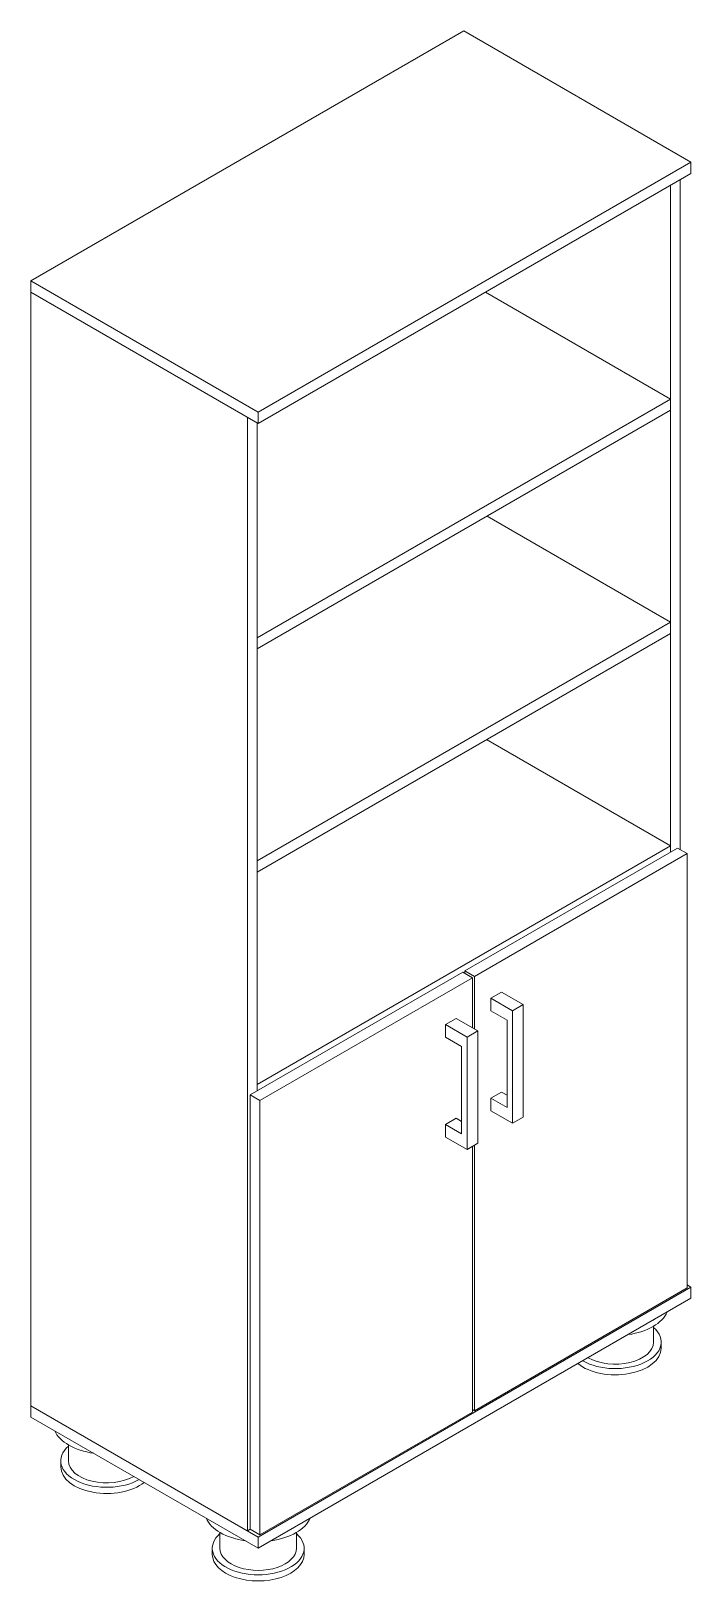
# Model space of a CAD drawing. Header units: millimetres. Extents: x -2947 to 26547, y -4851 to -1228.
# Drawn here: x 11301 to 12164, y -4782 to -2757 of the extents above; entities that cross this region are included whole.
import ezdxf

# ---------------------------------------------------------------- set-up
doc = ezdxf.new("R2010")
doc.units = ezdxf.units.MM

msp = doc.modelspace()

# ---------------------------------------------------------------- linework, layer by layer
at = {"color": 0, "linetype": 'Continuous', "lineweight": 0, "extrusion": (1.11022e-16, 0.816497, 0.57735)}
for p, q in [((11866.9, -2757.1, -1134), (11301.2, -3083.7, -1134)), ((12163.9, -2928.6, -1134), (11866.9, -2757.1, -1134)), ((11598.2, -3255.2, -1134), (12163.9, -2928.6, -1134)), ((12163.9, -2928.6, -1134), (12163.9, -2943.3, -1134)), ((12163.9, -2943.3, -1134), (11598.2, -3269.9, -1134)), ((12149.8, -2951.4, -1134), (12149.8, -3826.7, -1134)), ((12137, -3830, -1134), (12137, -2958.8, -1134)), ((11301.2, -3083.7, -1134), (11598.2, -3255.2, -1134)), ((11301.2, -3083.7, -1134), (11301.2, -3098.4, -1134)), ((11301.2, -4553.4, -1134), (11301.2, -3098.4, -1134)), ((11301.2, -3098.4, -1134), (11584.1, -3261.7, -1134)), ((11598.2, -3269.9, -1134), (11301.2, -3098.4, -1134)), ((11895.2, -3098.4, -1134), (12137, -3238, -1134)), ((12137, -3238, -1134), (11596.8, -3549.9, -1134)), ((12137, -3238, -1134), (12137, -3252.7, -1134)), ((11596.8, -3564.6, -1134), (12137, -3252.7, -1134)), ((11598.2, -3255.2, -1134), (11598.2, -3269.9, -1134)), ((11584.1, -3261.7, -1134), (11584.1, -4716.7, -1134)), ((11596.8, -4141.9, -1134), (11596.8, -3269.1, -1134)), ((11897.3, -3391.1, -1134), (12137, -3529.5, -1134)), ((12137, -3529.5, -1134), (11596.8, -3841.4, -1134)), ((12137, -3529.5, -1134), (12137, -3544.2, -1134)), ((11596.8, -3856.1, -1134), (12137, -3544.2, -1134)), ((11596.8, -3549.9, -1134), (11596.8, -3564.6, -1134)), ((11896.6, -3683, -1134), (12137, -3821.8, -1134)), ((12137, -3821.8, -1134), (11596.8, -4133.7, -1134)), ((11868.3, -3985.1, -1134), (12146.2, -3824.7, -1134)), ((12137, -3821.8, -1134), (12137, -3830, -1134)), ((12146.2, -3824.7, -1134), (12159, -3832, -1134)), ((11596.8, -3841.4, -1134), (11596.8, -3856.1, -1134)), ((12159, -3832, -1134), (11881.1, -3992.5, -1134)), ((12159, -3832, -1134), (12159, -4399.5, -1134)), ((11587.6, -4147.2, -1134), (11865.5, -3986.8, -1134)), ((11865.5, -3986.8, -1134), (11878.2, -3994.1, -1134)), ((11881.1, -3992.5, -1134), (11868.3, -3985.1, -1134)), ((11868.3, -3985.1, -1134), (11868.3, -3988.4, -1134)), ((11878.2, -3994.1, -1134), (11600.4, -4154.5, -1134)), ((11878.2, -3994.1, -1134), (11878.2, -4059.4, -1134)), ((11881.1, -3992.5, -1134), (11881.1, -4061.1, -1134)), ((11902.3, -4021, -1134), (11916.4, -4012.9, -1134)), ((11902.3, -4021, -1134), (11902.3, -4037.4, -1134)), ((11902.3, -4021, -1134), (11930.6, -4037.4, -1134)), ((11944.7, -4029.2, -1134), (11916.4, -4012.9, -1134)), ((11930.6, -4037.4, -1134), (11944.7, -4029.2, -1134)), ((11944.7, -4176.2, -1134), (11944.7, -4029.2, -1134)), ((11842.9, -4055.3, -1134), (11857, -4047.2, -1134)), ((11885.3, -4063.5, -1134), (11857, -4047.2, -1134)), ((11902.3, -4037.4, -1134), (11923.5, -4049.6, -1134)), ((11923.5, -4163.9, -1134), (11923.5, -4049.6, -1134)), ((11930.6, -4184.3, -1134), (11930.6, -4037.4, -1134)), ((11842.9, -4055.3, -1134), (11842.9, -4071.7, -1134)), ((11842.9, -4055.3, -1134), (11871.2, -4071.7, -1134)), ((11871.2, -4071.7, -1134), (11885.3, -4063.5, -1134)), ((11885.3, -4210.5, -1134), (11885.3, -4063.5, -1134)), ((11842.9, -4071.7, -1134), (11864.1, -4083.9, -1134)), ((11864.1, -4198.2, -1134), (11864.1, -4083.9, -1134)), ((11871.2, -4218.6, -1134), (11871.2, -4071.7, -1134)), ((11600.4, -4154.5, -1134), (11587.6, -4147.2, -1134)), ((11587.6, -4147.2, -1134), (11587.6, -4714.7, -1134)), ((11596.8, -4133.7, -1134), (11596.8, -4141.9, -1134)), ((11902.3, -4151.7, -1134), (11916.4, -4143.5, -1134)), ((11923.5, -4163.9, -1134), (11902.3, -4151.7, -1134)), ((11902.3, -4151.7, -1134), (11902.3, -4168, -1134)), ((11916.4, -4143.5, -1134), (11923.5, -4147.6, -1134)), ((11600.4, -4154.5, -1134), (11600.4, -4722, -1134)), ((11902.3, -4168, -1134), (11930.6, -4184.3, -1134)), ((11842.9, -4186, -1134), (11857, -4177.8, -1134)), ((11864.1, -4198.2, -1134), (11842.9, -4186, -1134)), ((11842.9, -4186, -1134), (11842.9, -4202.3, -1134)), ((11857, -4177.8, -1134), (11864.1, -4181.9, -1134)), ((11944.7, -4176.2, -1134), (11930.6, -4184.3, -1134)), ((11842.9, -4202.3, -1134), (11871.2, -4218.6, -1134)), ((11885.3, -4210.5, -1134), (11871.2, -4218.6, -1134)), ((11878.2, -4214.6, -1134), (11878.2, -4561.6, -1134)), ((11881.1, -4212.9, -1134), (11881.1, -4559.9, -1134)), ((11598.2, -4724.9, -1134), (12163.9, -4398.3, -1134)), ((12163.9, -4413, -1134), (11598.2, -4739.6, -1134)), ((11881.1, -4559.9, -1134), (12159, -4399.5, -1134)), ((12163.9, -4398.3, -1134), (12159, -4395.4, -1134)), ((12163.9, -4413, -1134), (12163.9, -4398.3, -1134)), ((12114.9, -4449.5, -1134), (12114.9, -4470.2, -1134)), ((12124.9, -4470.2, -1134), (12124.9, -4478.3, -1134)), ((11301.2, -4553.4, -1134), (11598.2, -4724.9, -1134)), ((11301.2, -4568.1, -1134), (11301.2, -4553.4, -1134)), ((11584.1, -4716.7, -1134), (11301.2, -4553.4, -1134)), ((11598.2, -4739.6, -1134), (11301.2, -4568.1, -1134)), ((11600.4, -4722, -1134), (11878.2, -4561.6, -1134)), ((11878.2, -4558.3, -1134), (11881.1, -4559.9, -1134)), ((11350.2, -4604.6, -1134), (11350.2, -4625.3, -1134)), ((11340.2, -4625.3, -1134), (11340.2, -4633.4, -1134)), ((11584.1, -4716.7, -1134), (11587.6, -4714.7, -1134)), ((11587.6, -4714.7, -1134), (11600.4, -4722, -1134)), ((11548.2, -4718.9, -1134), (11548.2, -4739.6, -1134)), ((11598.2, -4739.6, -1134), (11598.2, -4724.9, -1134)), ((11648.2, -4718.9, -1134), (11648.2, -4739.6, -1134)), ((11538.2, -4739.6, -1134), (11538.2, -4747.7, -1134)), ((11658.2, -4739.6, -1134), (11658.2, -4747.7, -1134))]:
    msp.add_line(p, q, dxfattribs=at)
at = {"color": 0, "linetype": 'Continuous', "lineweight": 0, "extrusion": (-3.35344e-17, -2.54473e-33, -1)}
msp.add_ellipse((12064.9, -4421.2, -1134), major_axis=(70, 0), ratio=0.57735, start_param=0.243381, end_param=1.327415, dxfattribs=at)
at = {"color": 0, "linetype": 'Continuous', "lineweight": 0}
for centre, major_axis, start_param, end_param in [((12064.9, -4470.2, -1134), (60, 0), -2.356746, 0.585686), ((12064.9, -4413, -1134), (70, 0), -0.81616, -0.754637), ((11400.2, -4625.3, -1134), (-60, 0), -0.585686, 2.356194), ((11598.2, -4739.6, -1134), (-60, 0), -0.585686, 3.727278)]:
    msp.add_ellipse(centre, major_axis=major_axis, ratio=0.57735, start_param=start_param, end_param=end_param, dxfattribs=at)
at = {"color": 0, "linetype": 'Continuous', "lineweight": 0, "extrusion": (1.11022e-17, 1.11022e-16, -1)}
msp.add_ellipse((12064.9, -4470.2, -1134), major_axis=(50, 0), ratio=0.57735, start_param=0, end_param=2.356857, dxfattribs=at)
at = {"color": 0, "linetype": 'Continuous', "lineweight": 0, "extrusion": (-1.08555e-16, 5.55112e-17, -1)}
for centre, end_param in [((12064.9, -4478.3, -1134), 2.524202), ((11598.2, -4747.7, -1134), 3.141593)]:
    msp.add_ellipse(centre, major_axis=(60, 0), ratio=0.57735, start_param=0, end_param=end_param, dxfattribs=at)
at = {"color": 0, "linetype": 'Continuous', "lineweight": 0, "extrusion": (-9.63712e-17, 1.11022e-16, -1)}
msp.add_ellipse((11400.2, -4576.3, -1134), major_axis=(-70, 0), ratio=0.57735, start_param=-1.326498, end_param=-0.244299, dxfattribs=at)
at = {"color": 0, "linetype": 'Continuous', "lineweight": 0, "extrusion": (-7.19955e-17, 2.22045e-16, -1)}
msp.add_ellipse((11400.2, -4633.4, -1134), major_axis=(-60, 0), ratio=0.57735, start_param=-2.523643, end_param=0, dxfattribs=at)
at = {"color": 0, "linetype": 'Continuous', "lineweight": 0, "extrusion": (-5.32754e-17, 9.54829e-30, -1)}
msp.add_ellipse((11400.2, -4625.3, -1134), major_axis=(-50, 0), ratio=0.57735, start_param=-2.356194, end_param=0, dxfattribs=at)
at = {"color": 0, "linetype": 'Continuous', "lineweight": 0, "extrusion": (-1.28767e-16, -1.11022e-16, -1)}
msp.add_ellipse((11598.2, -4690.6, -1134), major_axis=(-70, 0), ratio=0.57735, start_param=-1.326498, end_param=-0.244299, dxfattribs=at)
at = {"color": 0, "linetype": 'Continuous', "lineweight": 0, "extrusion": (-1.81185e-16, -1.66533e-16, -1)}
msp.add_ellipse((11598.2, -4690.6, -1134), major_axis=(70, 0), ratio=0.57735, start_param=0.244299, end_param=1.326498, dxfattribs=at)
at = {"color": 0, "linetype": 'Continuous', "lineweight": 0, "extrusion": (-3.62673e-17, 1.11022e-16, -1)}
msp.add_ellipse((11598.2, -4739.6, -1134), major_axis=(50, 0), ratio=0.57735, start_param=0, end_param=3.141593, dxfattribs=at)

doc.saveas('drawing.dxf')
